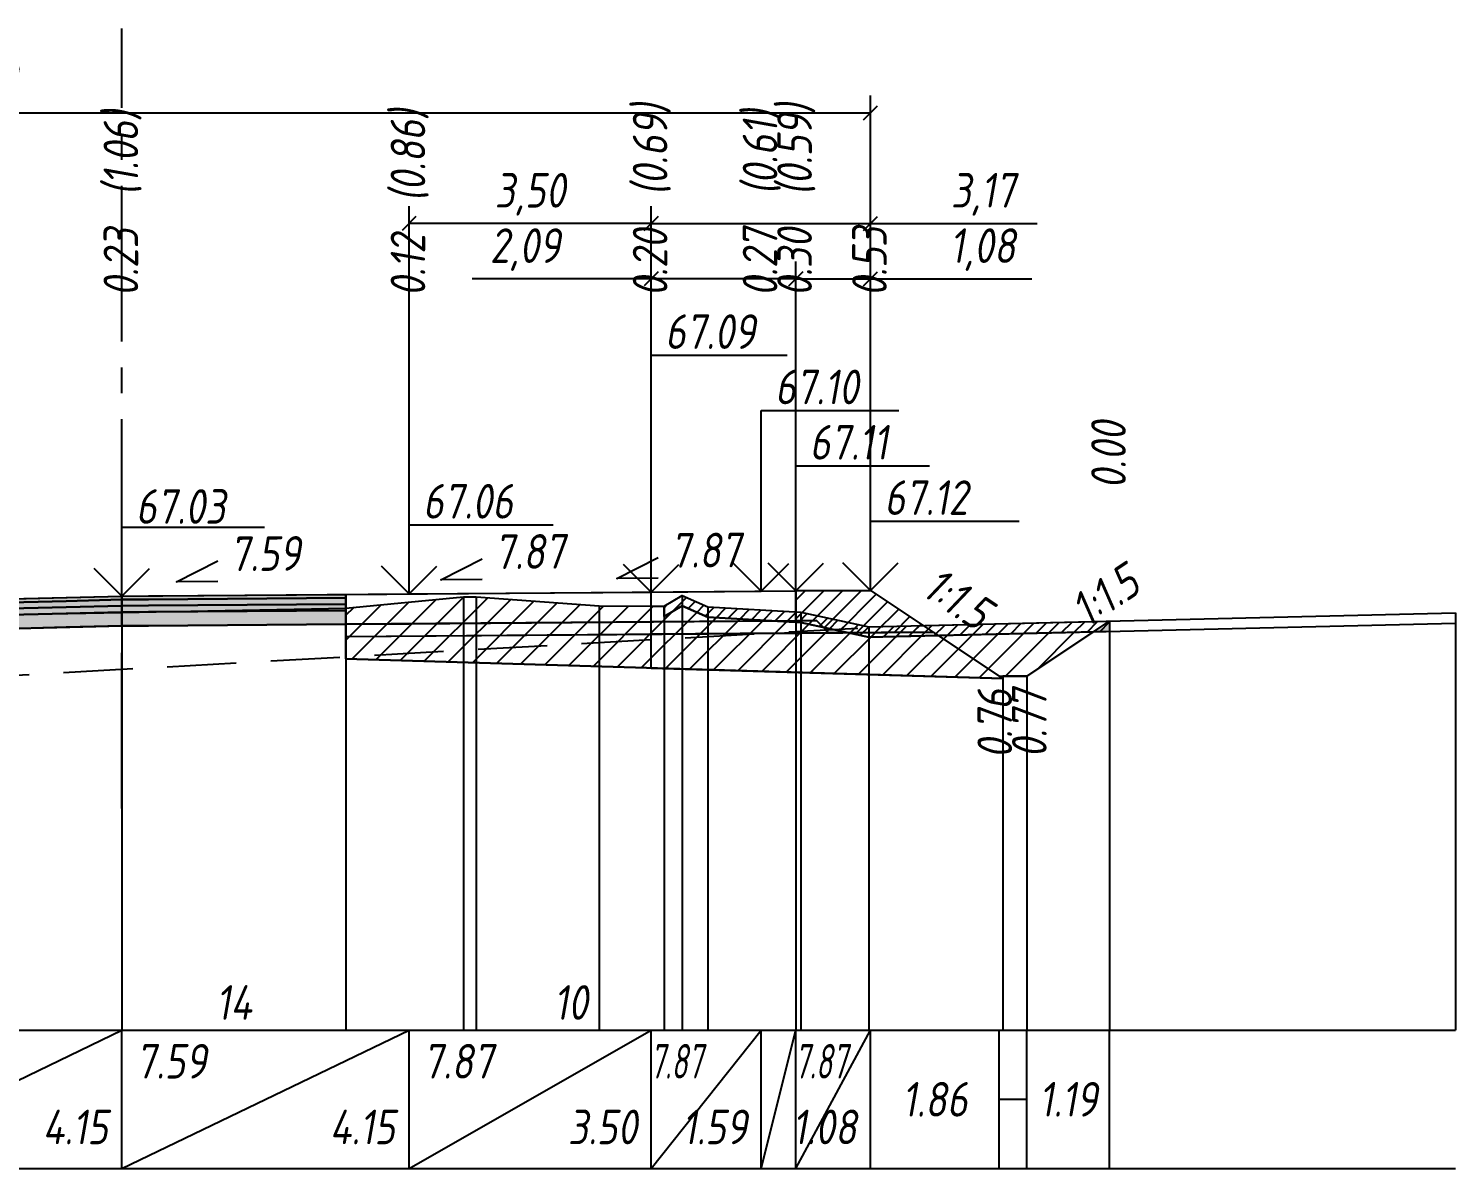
# Model space of a CAD drawing. Extents: x -717 to 1451, y -133302 to 233.
# Drawn here: x 187.4 to 290.5, y -124305 to -124222.6 of the extents above; entities that cross this region are included whole.
import ezdxf
from ezdxf.enums import TextEntityAlignment as Align

# ---------------------------------------------------------------- set-up
doc = ezdxf.new("R2010")
doc.units = 0
doc.linetypes.add('осевая2', pattern=[1.125, 0.75, -0.125, 0.125, -0.125])
doc.linetypes.add('штриховая', pattern=[0.75, 0.5, -0.25])
for name, color, linetype in [('Интерполированный поперечник', 2, 'Continuous'), ('Код_514', 1, 'Continuous'), ('Контур_0', 7, 'Continuous'), ('Контур_2564', 7, 'Continuous'), ('Контур_2660', 7, 'Continuous'), ('Контур_2665', 7, 'Continuous'), ('Контур_400', 7, 'Continuous'), ('Контур_508', 7, 'Continuous'), ('Контур_512', 7, 'Continuous'), ('Контур_513', 7, 'Continuous'), ('Красный поперечник', 1, 'Continuous'), ('Объём_2501', 7, 'Continuous'), ('Объём_2564', 7, 'Continuous'), ('Объём_2650', 7, 'Continuous'), ('Объём_2660', 7, 'Continuous'), ('Объём_2661', 7, 'Continuous'), ('Объём_2662', 7, 'Continuous'), ('Объём_2663', 7, 'Continuous'), ('Объём_2664', 7, 'Continuous'), ('Объём_2665', 7, 'Continuous'), ('Объём_2666', 7, 'Continuous'), ('Объём_2667', 7, 'Continuous'), ('Объём_2668', 7, 'Continuous'), ('Объём_2669', 7, 'Continuous'), ('Объём_2675', 7, 'Continuous'), ('Объём_2753', 7, 'Continuous'), ('Ось', 1, 'осевая2'), ('Откосы', 7, 'Continuous'), ('Отметки покрытия', 7, 'Continuous'), ('Рабочие отметки', 7, 'Continuous'), ('Рабочие отметки доп.', 7, 'Continuous'), ('Слои выравнивания', 7, 'Continuous'), ('Таблица', 7, 'Continuous'), ('Уклоны проезжей части', 7, 'Continuous'), ('Черный поперечник', 3, 'Continuous')]:
    doc.layers.add(name, color=color, linetype=linetype)
for name, color, linetype, true_color in [('Контур_2540', 2, 'Continuous', 0xffff00), ('Контур_2560', 2, 'Continuous', 0xffff00), ('Контур_2561', 7, 'Continuous', 0xff8040), ('Контур_2562', 3, 'Continuous', 0x00ff00), ('Контур_2563', 7, 'Continuous', 0xff8000), ('Контур_2570', 7, 'Continuous', 0x80ff00), ('Контур_2725', 7, 'Continuous', 0x323232), ('Контур_2736', 4, 'Continuous', 0x00ffff), ('Контур_2737', 4, 'Continuous', 0x00ffff), ('Контур_2738', 4, 'Continuous', 0x00ffff), ('Контур_2739', 4, 'Continuous', 0x00ffff), ('Контур_2741', 4, 'Continuous', 0x00ffff), ('Контур_2742', 4, 'Continuous', 0x00ffff), ('Контур_2743', 4, 'Continuous', 0x00ffff), ('Контур_2744', 7, 'Continuous', 0xa4ffff), ('Контур_2745', 7, 'Continuous', 0xa4ffff), ('Контур_2747', 4, 'Continuous', 0x00ffff), ('Контур_2748', 4, 'Continuous', 0x00ffff), ('Контур_2749', 4, 'Continuous', 0x00ffff), ('Контур_2750', 4, 'Continuous', 0x00ffff), ('Контур_2751', 4, 'Continuous', 0x00ffff), ('Контур_2752', 4, 'Continuous', 0x00ffff), ('Контур_2760', 7, 'Continuous', 0x323232), ('Контур_2761', 7, 'Continuous', 0x323232), ('Контур_2762', 7, 'Continuous', 0x323232), ('Контур_2763', 7, 'Continuous', 0x323232), ('Контур_402', 7, 'Continuous', 0xff6464), ('Контур_703', 4, 'Continuous', 0x00ffff), ('Контур_705', 4, 'Continuous', 0x00ffff), ('Контур_707', 4, 'Continuous', 0x00ffff), ('Контур_720', 131, 'Continuous', 0xaaffff), ('Объём_2500', 7, 'Continuous', 0xc0c0c0), ('Объём_2520', 7, 'Continuous', 0x80ffff), ('Объём_2540', 2, 'Continuous', 0xffff00), ('Объём_2560', 2, 'Continuous', 0xffff00), ('Объём_2561', 7, 'Continuous', 0xff8040), ('Объём_2562', 3, 'Continuous', 0x00ff00), ('Объём_2563', 7, 'Continuous', 0xff8000), ('Объём_2570', 7, 'Continuous', 0x80ff00), ('Объём_2600', 7, 'Continuous', 0x808000), ('Объём_2746', 2, 'Continuous', 0xffff00)]:
    doc.layers.add(name, color=color, linetype=linetype, true_color=true_color)
doc.styles.get("Standard").update_dxf_attribs({"font": 'txt', "height": 2.5})
doc.styles.add('М', font='romand.shx', dxfattribs={"width": 0.8, "oblique": 10, "height": 2.5})
doc.dimstyles.new('ISO-25', dxfattribs={"dimtxt": 2.5, "dimasz": 2.5, "dimexe": 1.25, "dimexo": 0.625, "dimtad": 1, "dimtxsty": 'Standard', "dimcen": 2.5, "dimadec": 0, "dimazin": 0, "dimtfac": 1, "dimtmove": 0, "dimatfit": 3, "dimfxl": 1, "dimarcsym": 0})

# ---------------------------------------------------------------- blocks, each defined once
blk = doc.blocks.new('_Oblique')
at = {"color": 0, "linetype": 'ByBlock', "lineweight": -2}
blk.add_line((-0.5, -0.5), (0.5, 0.5), dxfattribs=at)
blk = doc.blocks.new('*D3932')
at = {"color": 0, "lineweight": -2, "transparency": 16777216}
for p, q in [((242.83, -124262.7), (242.83, -124239.45)), ((248.23, -124262.65), (248.23, -124239.45)), ((242.83, -124240.7), (248.23, -124240.7)), ((248.23, -124240.7), (259.89, -124240.7))]:
    blk.add_line(p, q, dxfattribs=at)
at = {"layer": 'Defpoints', "color": 0, "transparency": 16777216}
for p in [(248.23, -124240.7), (242.83, -124263.32), (248.23, -124263.28)]:
    blk.add_point(p, dxfattribs=at)
at = {"color": 0, "lineweight": -2, "transparency": 16777216, "rotation": 180}
blk.add_blockref('_Oblique', (242.83, -124240.7), dxfattribs=at)
at = {"color": 0, "lineweight": -2, "transparency": 16777216}
blk.add_blockref('_Oblique', (248.23, -124240.7), dxfattribs=at)
at = {"color": 0, "transparency": 16777216, "insert": (256.34, -124238.59), "char_height": 2.5, "width": 8.75, "attachment_point": 5, "style": 'М'}
blk.add_mtext('1,08', dxfattribs=at)
blk = doc.blocks.new('*D3934')
at = {"color": 0, "lineweight": -2, "transparency": 16777216}
for p, q in [((232.38, -124262.78), (232.38, -124239.45)), ((242.83, -124262.7), (242.83, -124239.45)), ((232.38, -124240.7), (219.45, -124240.7)), ((242.83, -124240.7), (232.38, -124240.7))]:
    blk.add_line(p, q, dxfattribs=at)
at = {"layer": 'Defpoints', "color": 0, "transparency": 16777216}
for p in [(242.83, -124240.7), (232.38, -124263.4), (242.83, -124263.32)]:
    blk.add_point(p, dxfattribs=at)
at = {"color": 0, "lineweight": -2, "transparency": 16777216, "rotation": 180}
blk.add_blockref('_Oblique', (232.38, -124240.7), dxfattribs=at)
at = {"color": 0, "lineweight": -2, "transparency": 16777216}
blk.add_blockref('_Oblique', (242.83, -124240.7), dxfattribs=at)
at = {"color": 0, "transparency": 16777216, "insert": (223.27, -124238.59), "char_height": 2.5, "width": 9.5833, "attachment_point": 5, "style": 'М'}
blk.add_mtext('2,09', dxfattribs=at)
blk = doc.blocks.new('*D3936')
at = {"color": 0, "lineweight": -2, "transparency": 16777216}
for p, q in [((214.88, -124262.92), (214.88, -124235.45)), ((232.38, -124262.78), (232.38, -124235.45)), ((232.38, -124236.7), (214.88, -124236.7))]:
    blk.add_line(p, q, dxfattribs=at)
at = {"layer": 'Defpoints', "color": 0, "transparency": 16777216}
for p in [(214.88, -124236.7), (214.88, -124263.54), (232.38, -124263.4)]:
    blk.add_point(p, dxfattribs=at)
at = {"color": 0, "lineweight": -2, "transparency": 16777216, "rotation": 180}
blk.add_blockref('_Oblique', (214.88, -124236.7), dxfattribs=at)
at = {"color": 0, "lineweight": -2, "transparency": 16777216}
blk.add_blockref('_Oblique', (232.38, -124236.7), dxfattribs=at)
at = {"color": 0, "transparency": 16777216, "insert": (223.63, -124234.59), "char_height": 2.5, "width": 9.5833, "attachment_point": 5, "style": 'М'}
blk.add_mtext('3,50', dxfattribs=at)
blk = doc.blocks.new('*D3937')
at = {"color": 0, "lineweight": -2, "transparency": 16777216}
for p, q in [((232.38, -124262.78), (232.38, -124235.45)), ((248.23, -124262.65), (248.23, -124235.45)), ((232.38, -124236.7), (248.23, -124236.7)), ((248.23, -124236.7), (260.28, -124236.7))]:
    blk.add_line(p, q, dxfattribs=at)
at = {"layer": 'Defpoints', "color": 0, "transparency": 16777216}
for p in [(232.38, -124236.7), (232.38, -124263.4), (248.23, -124263.28)]:
    blk.add_point(p, dxfattribs=at)
at = {"color": 0, "lineweight": -2, "transparency": 16777216, "rotation": 180}
blk.add_blockref('_Oblique', (232.38, -124236.7), dxfattribs=at)
at = {"color": 0, "lineweight": -2, "transparency": 16777216}
blk.add_blockref('_Oblique', (248.23, -124236.7), dxfattribs=at)
at = {"color": 0, "transparency": 16777216, "insert": (256.38, -124234.59), "char_height": 2.5, "width": 9.1667, "attachment_point": 5, "style": 'М'}
blk.add_mtext('3,17', dxfattribs=at)
blk = doc.blocks.new('*D3939')
at = {"color": 0, "lineweight": -2, "transparency": 16777216}
for p, q in [((118.26, -124265.25), (118.26, -124227.45)), ((248.23, -124262.65), (248.23, -124227.45)), ((118.26, -124228.7), (248.23, -124228.7))]:
    blk.add_line(p, q, dxfattribs=at)
at = {"layer": 'Defpoints', "color": 0, "transparency": 16777216}
for p in [(248.23, -124228.7), (248.23, -124263.28), (118.26, -124265.87)]:
    blk.add_point(p, dxfattribs=at)
at = {"color": 0, "lineweight": -2, "transparency": 16777216, "rotation": 180}
blk.add_blockref('_Oblique', (118.26, -124228.7), dxfattribs=at)
at = {"color": 0, "lineweight": -2, "transparency": 16777216}
blk.add_blockref('_Oblique', (248.23, -124228.7), dxfattribs=at)
at = {"color": 0, "transparency": 16777216, "insert": (183.25, -124226.59), "char_height": 2.5, "width": 12.5, "attachment_point": 5, "style": 'М'}
blk.add_mtext('25,99', dxfattribs=at)

msp = doc.modelspace()

# ---------------------------------------------------------------- hatches: boundary and pattern name
at = {"layer": 'Объём_2563'}
h = msp.add_hatch(dxfattribs=at)
h.set_pattern_fill('ANSI31', color=256, scale=0.3)
h.paths.add_polyline_path([(134.379, -124267.295), (133.455, -124268.218), (112.733, -124268.748), (118.264, -124265.061), (120.862, -124264.747), (120.862, -124265.247), (120.362, -124265.247), (120.362, -124266.247), (121.762, -124266.247), (121.762, -124265.68), (130.758, -124265.502), (130.758, -124266.041), (132.158, -124266.041), (132.158, -124265.42), (134.979, -124265.293), (134.98, -124266.107), (134.48, -124266.108), (134.481, -124267.108), (135.879, -124267.106), (135.879, -124267.256)])
h.paths.add_polyline_path([(244.326, -124265.397), (242.826, -124265.408), (242.826, -124263.258), (248.234, -124263.216), (252.756, -124266.23), (245.219, -124266.289)])
at = {"layer": 'Объём_2570'}
h = msp.add_hatch(dxfattribs=at)
h.set_pattern_fill('ANSI31', color=256, scale=0.2)
h.paths.add_polyline_path([(114.716, -124266.766), (114.716, -124267.516), (114.605, -124267.388), (113.926, -124267.616), (105, -124270.848), (105, -124270.098), (113.926, -124266.866), (114.605, -124266.638)])
h.paths.add_polyline_path([(265.512, -124266.188), (248.123, -124266.6), (243.205, -124265.546), (236.467, -124265.158), (234.611, -124264.338), (233.314, -124265.106), (233.314, -124264.356), (234.611, -124263.588), (236.467, -124264.408), (243.205, -124264.796), (248.123, -124265.85), (265.512, -124265.438)])
at = {"layer": 'Объём_2600'}
h = msp.add_hatch(dxfattribs=at)
h.set_pattern_fill('ANSI31', color=6, scale=0.4)
h.paths.add_polyline_path([(135.879, -124269.433), (110.567, -124270.193), (105, -124273.904), (95.019, -124274.463), (113.926, -124267.616), (114.605, -124267.388), (114.716, -124267.516), (114.716, -124266.766), (122.586, -124265.976), (131.282, -124265.363), (131.782, -124266.113), (135.879, -124266.015)])
h.paths.add_polyline_path([(259.54, -124269.419), (257.805, -124269.419), (257.805, -124269.596), (210.315, -124268.171), (210.315, -124264.498), (218.807, -124263.679), (219.72, -124263.683), (228.62, -124264.34), (233.314, -124264.356), (233.314, -124265.106), (234.611, -124264.338), (236.467, -124265.158), (243.205, -124265.546), (248.123, -124266.6), (264.345, -124266.216)])
h = msp.add_hatch(dxfattribs=at)
h.set_pattern_fill('HONEY', color=5, scale=0.3)
h.paths.add_polyline_path([(92.667, -124275.314), (92.566, -124275.318), (92.566, -124274.6), (95.019, -124274.463)])
h.paths.add_polyline_path([(264.345, -124266.216), (265.512, -124265.438), (265.512, -124266.188)])
at = {"layer": 'Слои выравнивания'}
for color, points in [(2, [(135.879, -124265.106), (138.379, -124265.042), (152.051, -124264.693), (155.879, -124264.595), (166.736, -124264.317), (173.379, -124264.147), (184.993, -124263.861), (190.104, -124263.735), (194.129, -124263.636), (194.129, -124263.886), (190.104, -124263.985), (184.993, -124264.111), (173.379, -124264.397), (166.736, -124264.567), (155.879, -124264.845), (152.051, -124264.943), (138.379, -124265.292), (135.879, -124265.356)]), (3, [(135.879, -124265.356), (138.379, -124265.292), (152.051, -124264.943), (155.879, -124264.845), (166.736, -124264.567), (173.379, -124264.397), (184.993, -124264.111), (190.104, -124263.985), (194.129, -124263.886), (194.129, -124264.336), (190.104, -124264.435), (184.993, -124264.561), (173.379, -124264.847), (166.736, -124265.017), (155.879, -124265.295), (152.051, -124265.393), (138.379, -124265.742), (135.879, -124265.806)]), (2, [(194.129, -124263.636), (196.039, -124263.621), (210.315, -124263.513), (210.315, -124263.763), (196.039, -124263.871), (194.129, -124263.886)]), (3, [(194.129, -124263.886), (196.039, -124263.871), (210.315, -124263.763), (210.315, -124264.213), (196.039, -124264.321), (194.129, -124264.336)]), (4, [(135.879, -124265.806), (138.379, -124265.742), (152.051, -124265.393), (155.879, -124265.295), (166.736, -124265.017), (173.379, -124264.847), (184.993, -124264.561), (190.104, -124264.435), (194.129, -124264.336), (194.129, -124264.786), (190.104, -124264.885), (184.993, -124265.011), (173.379, -124265.297), (166.736, -124265.467), (155.879, -124265.745), (152.051, -124265.843), (138.379, -124266.192), (135.879, -124266.256)]), (5, [(135.879, -124266.256), (138.379, -124266.192), (152.051, -124265.843), (155.879, -124265.745), (166.736, -124265.467), (173.379, -124265.297), (184.993, -124265.011), (190.104, -124264.885), (194.129, -124264.786), (194.129, -124265.786), (190.104, -124265.885), (184.993, -124266.011), (173.379, -124266.297), (166.736, -124266.467), (155.879, -124266.745), (152.051, -124266.843), (138.379, -124267.192), (135.879, -124267.256)]), (4, [(194.129, -124264.336), (196.039, -124264.321), (210.315, -124264.213), (210.315, -124264.663), (196.039, -124264.771), (194.129, -124264.786)]), (5, [(194.129, -124264.786), (196.039, -124264.771), (210.315, -124264.663), (210.315, -124265.663), (196.039, -124265.771), (194.129, -124265.786)])]:
    msp.add_hatch(color=color, dxfattribs=at).paths.add_polyline_path(points)

# ---------------------------------------------------------------- linework, layer by layer
at = {"layer": 'Интерполированный поперечник', "linetype": 'штриховая', "ltscale": 10, "flags": 128}
msp.add_lwpolyline([(92.566, -124274.6), (248.073, -124265.896)], dxfattribs=at)
at = {"layer": 'Код_514'}
for p, q in [((173.379, -124305), (194.129, -124295)), ((194.129, -124305), (194.129, -124295)), ((194.129, -124305), (214.879, -124295)), ((214.879, -124305), (214.879, -124295)), ((214.879, -124305), (232.379, -124295)), ((232.379, -124305), (232.379, -124295)), ((232.379, -124305), (240.326, -124295)), ((240.326, -124305), (240.326, -124295)), ((240.326, -124305), (242.826, -124295)), ((242.826, -124305), (242.826, -124295)), ((242.826, -124305), (248.234, -124295)), ((248.234, -124305), (248.234, -124295)), ((257.54, -124305), (257.54, -124295)), ((259.54, -124305), (259.54, -124295)), ((265.512, -124305), (265.512, -124295)), ((257.54, -124300), (259.54, -124300))]:
    msp.add_line(p, q, dxfattribs=at)
at = {"layer": 'Контур_0', "color": 250, "flags": 128}
for points in [[(210.315, -124263.513), (242.826, -124263.258), (242.826, -124265.408), (210.315, -124265.663), (210.315, -124263.513), (210.315, -124263.513)], [(214.879, -124265.628), (244.326, -124265.397), (245.219, -124266.289), (210.315, -124266.563), (210.315, -124265.663), (214.879, -124265.628), (214.879, -124265.628)], [(242.826, -124265.408), (244.326, -124265.397), (245.219, -124266.289), (252.756, -124266.23)]]:
    msp.add_lwpolyline(points, dxfattribs=at)
at = {"layer": 'Контур_0', "flags": 128}
for points in [[(248.234, -124263.216), (252.047, -124265.757), (252.047, -124265.757), (252.047, -124265.757), (252.047, -124265.757), (252.047, -124265.757), (252.047, -124265.757), (252.047, -124265.757), (252.047, -124265.757), (252.047, -124265.757), (252.047, -124265.757), (252.047, -124265.757), (252.047, -124265.757), (252.047, -124265.757), (252.047, -124265.757), (257.54, -124269.419)], [(248.234, -124263.216), (252.047, -124265.757), (252.047, -124265.757), (252.047, -124265.757), (252.047, -124265.757), (252.047, -124265.757), (252.047, -124265.757), (252.047, -124265.757), (252.047, -124265.757), (252.047, -124265.757), (252.047, -124265.757), (252.047, -124265.757), (252.047, -124265.757), (252.047, -124265.757), (252.047, -124265.757), (257.54, -124269.419), (259.54, -124269.419), (265.512, -124265.438), (265.512, -124265.438), (265.512, -124265.438), (265.512, -124265.438), (265.512, -124265.438), (265.512, -124265.438), (265.512, -124265.438), (265.512, -124265.438), (265.512, -124265.438), (265.512, -124265.438), (265.512, -124265.438), (265.512, -124265.438), (265.512, -124265.438)]]:
    msp.add_lwpolyline(points, dxfattribs=at)
at = {"layer": 'Контур_2540', "color": 250, "flags": 128}
msp.add_lwpolyline([(252.756, -124266.23), (257.805, -124269.596), (210.315, -124268.171), (210.315, -124266.56), (252.756, -124266.23), (252.756, -124266.23)], dxfattribs=at)
at = {"layer": 'Контур_2560', "flags": 128}
msp.add_lwpolyline([(242.826, -124263.258), (248.234, -124263.216), (248.234, -124263.216), (248.234, -124263.216)], dxfattribs=at)
at = {"layer": 'Контур_2561', "flags": 128}
msp.add_lwpolyline([(242.826, -124263.258), (242.826, -124263.258), (248.234, -124263.216), (248.234, -124263.216), (242.826, -124263.258)], dxfattribs=at)
at = {"layer": 'Контур_2562', "flags": 128}
msp.add_lwpolyline([(248.234, -124263.216), (248.234, -124263.216), (248.234, -124263.216), (248.234, -124263.216), (248.234, -124263.216)], dxfattribs=at)
at = {"layer": 'Контур_2563', "color": 250, "flags": 128}
msp.add_lwpolyline([(244.326, -124265.397), (242.826, -124265.408), (242.826, -124263.258), (248.234, -124263.216), (252.756, -124266.23), (245.219, -124266.289), (244.326, -124265.397), (244.326, -124265.397)], dxfattribs=at)
at = {"layer": 'Контур_2564', "flags": 128}
msp.add_lwpolyline([(242.826, -124263.258), (248.234, -124263.216)], dxfattribs=at)
at = {"layer": 'Контур_2570', "flags": 128}
msp.add_lwpolyline([(92.667, -124275.314), (113.926, -124267.616), (114.605, -124267.388), (114.716, -124267.516), (114.716, -124266.766), (122.586, -124265.976), (131.282, -124265.363), (131.782, -124266.113), (152.051, -124265.628), (166.736, -124265.278), (184.993, -124264.983), (194.129, -124264.808), (210.315, -124264.498), (218.807, -124263.679), (219.72, -124263.683), (228.62, -124264.34), (233.314, -124264.356), (233.314, -124265.106), (234.611, -124264.338), (236.467, -124265.158), (243.205, -124265.546), (248.123, -124266.6), (248.123, -124266.6), (290.512, -124265.595)], dxfattribs=at)
at = {"layer": 'Контур_2660', "flags": 128}
msp.add_lwpolyline([(210.315, -124268.171), (257.805, -124269.596)], dxfattribs=at)
at = {"layer": 'Контур_2665', "flags": 128}
msp.add_lwpolyline([(248.234, -124263.216), (248.234, -124263.216)], dxfattribs=at)
at = {"layer": 'Контур_2725', "flags": 128}
msp.add_lwpolyline([(135.879, -124267.256), (138.379, -124267.192), (152.051, -124266.843), (155.879, -124266.745), (166.736, -124266.467), (173.379, -124266.297), (184.993, -124266.011), (190.104, -124265.885), (194.129, -124265.786), (196.039, -124265.771), (210.315, -124265.663)], dxfattribs=at)
at = {"layer": 'Контур_2736', "flags": 128}
for points in [[(248.234, -124263.216), (252.047, -124265.757)], [(252.047, -124265.757), (257.54, -124269.419)]]:
    msp.add_lwpolyline(points, dxfattribs=at)
at = {"layer": 'Контур_2737', "flags": 128}
msp.add_lwpolyline([(252.047, -124265.757), (252.047, -124265.757)], dxfattribs=at)
at = {"layer": 'Контур_2738', "flags": 128}
msp.add_lwpolyline([(252.047, -124265.757), (252.047, -124265.757)], dxfattribs=at)
at = {"layer": 'Контур_2739', "flags": 128}
msp.add_lwpolyline([(252.047, -124265.757), (252.047, -124265.757)], dxfattribs=at)
at = {"layer": 'Контур_2741', "flags": 128}
msp.add_lwpolyline([(265.512, -124265.438), (265.512, -124265.438)], dxfattribs=at)
at = {"layer": 'Контур_2742', "flags": 128}
msp.add_lwpolyline([(265.512, -124265.438), (265.512, -124265.438)], dxfattribs=at)
at = {"layer": 'Контур_2743', "flags": 128}
msp.add_lwpolyline([(265.512, -124265.438), (265.512, -124265.438)], dxfattribs=at)
at = {"layer": 'Контур_2744', "flags": 128}
msp.add_lwpolyline([(265.512, -124265.438), (265.512, -124265.438)], dxfattribs=at)
msp.add_lwpolyline([(265.512, -124265.438), (265.512, -124265.438)], dxfattribs=at)
msp.add_lwpolyline([(265.512, -124265.438), (265.512, -124265.438)], dxfattribs=at)
msp.add_lwpolyline([(265.512, -124265.438), (265.512, -124265.438)], dxfattribs=at)
msp.add_lwpolyline([(265.512, -124265.438), (265.512, -124265.438)], dxfattribs=at)
msp.add_lwpolyline([(265.512, -124265.438), (265.512, -124265.438)], dxfattribs=at)
at = {"layer": 'Контур_2745', "flags": 128}
msp.add_lwpolyline([(252.047, -124265.757), (252.047, -124265.757)], dxfattribs=at)
msp.add_lwpolyline([(252.047, -124265.757), (252.047, -124265.757)], dxfattribs=at)
msp.add_lwpolyline([(252.047, -124265.757), (252.047, -124265.757)], dxfattribs=at)
msp.add_lwpolyline([(252.047, -124265.757), (252.047, -124265.757)], dxfattribs=at)
msp.add_lwpolyline([(252.047, -124265.757), (252.047, -124265.757)], dxfattribs=at)
msp.add_lwpolyline([(252.047, -124265.757), (252.047, -124265.757)], dxfattribs=at)
at = {"layer": 'Контур_2747', "flags": 128}
msp.add_lwpolyline([(252.047, -124265.757), (252.047, -124265.757)], dxfattribs=at)
at = {"layer": 'Контур_2748', "flags": 128}
msp.add_lwpolyline([(252.047, -124265.757), (252.047, -124265.757)], dxfattribs=at)
at = {"layer": 'Контур_2749', "flags": 128}
msp.add_lwpolyline([(252.047, -124265.757), (252.047, -124265.757)], dxfattribs=at)
at = {"layer": 'Контур_2750', "flags": 128}
msp.add_lwpolyline([(265.512, -124265.438), (265.512, -124265.438)], dxfattribs=at)
at = {"layer": 'Контур_2751', "flags": 128}
msp.add_lwpolyline([(265.512, -124265.438), (265.512, -124265.438)], dxfattribs=at)
at = {"layer": 'Контур_2752', "flags": 128}
msp.add_lwpolyline([(265.512, -124265.438), (265.512, -124265.438)], dxfattribs=at)
at = {"layer": 'Контур_2760', "flags": 128}
msp.add_lwpolyline([(135.879, -124265.106), (138.379, -124265.042), (152.051, -124264.693), (155.879, -124264.595), (166.736, -124264.317), (173.379, -124264.147), (184.993, -124263.861), (190.104, -124263.735), (194.129, -124263.636), (196.039, -124263.621), (210.315, -124263.513)], dxfattribs=at)
at = {"layer": 'Контур_2761', "flags": 128}
msp.add_lwpolyline([(135.879, -124265.356), (138.379, -124265.292), (152.051, -124264.943), (155.879, -124264.845), (166.736, -124264.567), (173.379, -124264.397), (184.993, -124264.111), (190.104, -124263.985), (194.129, -124263.886), (196.039, -124263.871), (210.315, -124263.763)], dxfattribs=at)
at = {"layer": 'Контур_2762', "flags": 128}
msp.add_lwpolyline([(135.879, -124265.806), (138.379, -124265.742), (152.051, -124265.393), (155.879, -124265.295), (166.736, -124265.017), (173.379, -124264.847), (184.993, -124264.561), (190.104, -124264.435), (194.129, -124264.336), (196.039, -124264.321), (210.315, -124264.213)], dxfattribs=at)
at = {"layer": 'Контур_2763', "flags": 128}
msp.add_lwpolyline([(135.879, -124266.256), (138.379, -124266.192), (152.051, -124265.843), (155.879, -124265.745), (166.736, -124265.467), (173.379, -124265.297), (184.993, -124265.011), (190.104, -124264.885), (194.129, -124264.786), (196.039, -124264.771), (210.315, -124264.663)], dxfattribs=at)
at = {"layer": 'Контур_400', "flags": 128}
for points in [[(135.879, -124265.106), (138.379, -124265.042), (138.379, -124265.042), (155.879, -124264.595), (155.879, -124264.595), (155.879, -124264.595), (155.879, -124264.595), (173.379, -124264.147), (194.129, -124263.636)], [(194.129, -124263.636), (214.879, -124263.478), (232.379, -124263.341), (232.379, -124263.341), (232.379, -124263.341), (232.379, -124263.341), (240.326, -124263.278), (240.326, -124263.278), (242.826, -124263.258)]]:
    msp.add_lwpolyline(points, dxfattribs=at)
at = {"layer": 'Контур_402', "flags": 128}
msp.add_lwpolyline([(110.567, -124270.193), (135.879, -124269.433), (135.879, -124267.256), (173.379, -124266.297), (194.129, -124265.786), (210.315, -124265.663), (210.315, -124268.171), (257.805, -124269.596)], dxfattribs=at)
at = {"layer": 'Контур_508', "flags": 128}
msp.add_lwpolyline([(105, -124273.904), (110.567, -124270.193), (135.879, -124269.433), (135.879, -124267.256), (173.379, -124266.297), (194.129, -124265.786), (210.315, -124265.663), (210.315, -124268.171), (257.805, -124269.596), (257.805, -124269.419), (259.54, -124269.419), (265.512, -124265.438)], dxfattribs=at)
at = {"layer": 'Контур_512', "flags": 128}
msp.add_lwpolyline([(210.315, -124268.171), (257.805, -124269.596), (257.805, -124269.419), (259.54, -124269.419), (265.512, -124265.438)], dxfattribs=at)
at = {"layer": 'Контур_513', "flags": 128}
msp.add_lwpolyline([(105, -124273.904), (110.567, -124270.193), (135.879, -124269.433), (135.879, -124267.256), (173.379, -124266.297), (194.129, -124265.786), (210.315, -124265.663), (210.315, -124268.171), (257.805, -124269.596), (257.805, -124269.419), (259.54, -124269.419), (265.512, -124265.438)], dxfattribs=at)
at = {"layer": 'Контур_703', "flags": 128}
msp.add_lwpolyline([(248.234, -124263.216), (252.047, -124265.757)], dxfattribs=at)
at = {"layer": 'Контур_705', "flags": 128}
msp.add_lwpolyline([(252.047, -124265.757), (252.047, -124265.757)], dxfattribs=at)
at = {"layer": 'Контур_707', "flags": 128}
msp.add_lwpolyline([(259.54, -124269.419), (265.512, -124265.438)], dxfattribs=at)
at = {"layer": 'Контур_720', "flags": 128}
msp.add_lwpolyline([(257.54, -124269.419), (259.54, -124269.419)], dxfattribs=at)
at = {"layer": 'Красный поперечник'}
for p, q in [((173.379, -124264.147), (194.129, -124263.636)), ((194.129, -124263.636), (214.879, -124263.478)), ((214.879, -124263.478), (232.379, -124263.341)), ((232.379, -124263.341), (240.326, -124263.278)), ((240.326, -124263.278), (242.826, -124263.258)), ((242.826, -124263.258), (248.234, -124263.216)), ((248.234, -124263.216), (257.54, -124269.419)), ((259.54, -124269.419), (265.512, -124265.438)), ((265.512, -124265.438), (265.512, -124295)), ((210.315, -124268.171), (210.315, -124295)), ((257.54, -124269.419), (259.54, -124269.419)), ((257.805, -124269.419), (257.805, -124295)), ((257.805, -124269.596), (257.805, -124295)), ((259.54, -124269.419), (259.54, -124295))]:
    msp.add_line(p, q, dxfattribs=at)
at = {"layer": 'Объём_2500', "color": 250, "flags": 128}
msp.add_lwpolyline([(210.315, -124263.513), (242.826, -124263.258), (242.826, -124265.408), (210.315, -124265.663), (210.315, -124263.513), (210.315, -124263.513)], dxfattribs=at)
at = {"layer": 'Объём_2500', "flags": 128}
msp.add_lwpolyline([(232.379, -124263.34), (242.826, -124263.258), (242.826, -124265.408), (232.379, -124265.49), (232.379, -124263.34)], dxfattribs=at)
at = {"layer": 'Объём_2501', "flags": 128}
for points in [[(135.879, -124265.106), (138.379, -124265.042), (138.379, -124265.042), (155.879, -124264.595), (155.879, -124264.595), (155.879, -124264.595), (155.879, -124264.595), (173.379, -124264.147), (194.129, -124263.636)], [(194.129, -124263.636), (214.879, -124263.478), (232.379, -124263.341), (232.379, -124263.341), (232.379, -124263.341), (232.379, -124263.341), (240.326, -124263.278), (240.326, -124263.278), (242.826, -124263.258)], [(232.379, -124263.341), (240.326, -124263.278), (240.326, -124263.278), (242.826, -124263.258)]]:
    msp.add_lwpolyline(points, dxfattribs=at)
at = {"layer": 'Объём_2520', "color": 250, "flags": 128}
for points in [[(214.879, -124265.628), (244.326, -124265.397), (245.219, -124266.289), (210.315, -124266.563), (210.315, -124265.663), (214.879, -124265.628), (214.879, -124265.628)], [(232.379, -124265.491), (244.326, -124265.397), (245.219, -124266.289), (232.379, -124266.39), (232.379, -124265.491)]]:
    msp.add_lwpolyline(points, dxfattribs=at)
at = {"layer": 'Объём_2540', "color": 250, "flags": 128}
msp.add_lwpolyline([(252.756, -124266.23), (257.805, -124269.596), (210.315, -124268.171), (210.315, -124266.56), (252.756, -124266.23), (252.756, -124266.23)], dxfattribs=at)
at = {"layer": 'Объём_2540', "flags": 128}
msp.add_lwpolyline([(232.379, -124266.389), (252.756, -124266.23), (252.756, -124266.23), (252.756, -124266.23), (257.805, -124269.596), (232.379, -124268.833), (232.379, -124266.389)], dxfattribs=at)
at = {"layer": 'Объём_2560', "flags": 128}
msp.add_lwpolyline([(242.826, -124263.258), (248.234, -124263.216), (248.234, -124263.216), (248.234, -124263.216)], dxfattribs=at)
msp.add_lwpolyline([(242.826, -124263.258), (248.234, -124263.216), (248.234, -124263.216), (248.234, -124263.216)], dxfattribs=at)
at = {"layer": 'Объём_2561', "flags": 128}
msp.add_lwpolyline([(242.826, -124263.258), (242.826, -124263.258), (248.234, -124263.216), (248.234, -124263.216), (242.826, -124263.258)], dxfattribs=at)
msp.add_lwpolyline([(242.826, -124263.258), (242.826, -124263.258), (248.234, -124263.216), (248.234, -124263.216), (242.826, -124263.258)], dxfattribs=at)
at = {"layer": 'Объём_2562', "flags": 128}
msp.add_lwpolyline([(248.234, -124263.216), (248.234, -124263.216), (248.234, -124263.216), (248.234, -124263.216), (248.234, -124263.216)], dxfattribs=at)
msp.add_lwpolyline([(248.234, -124263.216), (248.234, -124263.216), (248.234, -124263.216), (248.234, -124263.216), (248.234, -124263.216)], dxfattribs=at)
at = {"layer": 'Объём_2563', "color": 250, "flags": 128}
msp.add_lwpolyline([(244.326, -124265.397), (242.826, -124265.408), (242.826, -124263.258), (248.234, -124263.216), (252.756, -124266.23), (245.219, -124266.289), (244.326, -124265.397), (244.326, -124265.397)], dxfattribs=at)
msp.add_lwpolyline([(244.326, -124265.397), (242.826, -124265.408), (242.826, -124263.258), (248.234, -124263.216), (252.756, -124266.23), (245.219, -124266.289), (244.326, -124265.397), (244.326, -124265.397)], dxfattribs=at)
at = {"layer": 'Объём_2564', "flags": 128}
msp.add_lwpolyline([(242.826, -124263.258), (248.234, -124263.216)], dxfattribs=at)
msp.add_lwpolyline([(242.826, -124263.258), (248.234, -124263.216)], dxfattribs=at)
at = {"layer": 'Объём_2570', "flags": 128}
msp.add_lwpolyline([(265.512, -124266.188), (248.123, -124266.6), (243.205, -124265.546), (236.467, -124265.158), (234.611, -124264.338), (233.314, -124265.106), (233.314, -124264.356), (234.611, -124263.588), (236.467, -124264.408), (243.205, -124264.796), (248.123, -124265.85), (265.512, -124265.438), (265.512, -124266.188), (265.512, -124266.188)], dxfattribs=at)
msp.add_lwpolyline([(265.512, -124266.188), (248.123, -124266.6), (243.205, -124265.546), (236.467, -124265.158), (234.611, -124264.338), (233.314, -124265.106), (233.314, -124264.356), (234.611, -124263.588), (236.467, -124264.408), (243.205, -124264.796), (248.123, -124265.85), (265.512, -124265.438), (265.512, -124266.188), (265.512, -124266.188)], dxfattribs=at)
at = {"layer": 'Объём_2600', "flags": 128}
msp.add_lwpolyline([(264.345, -124266.216), (265.512, -124265.438), (265.512, -124266.188), (264.345, -124266.216), (264.345, -124266.216)], dxfattribs=at)
at = {"layer": 'Объём_2600', "color": 5, "flags": 128}
msp.add_lwpolyline([(264.345, -124266.216), (265.512, -124265.438), (265.512, -124266.188), (264.345, -124266.216), (264.345, -124266.216)], dxfattribs=at)
at = {"layer": 'Объём_2650', "color": 6, "flags": 128}
msp.add_lwpolyline([(259.54, -124269.419), (257.805, -124269.419), (257.805, -124269.596), (210.315, -124268.171), (210.315, -124264.498), (218.807, -124263.679), (219.72, -124263.683), (228.62, -124264.34), (233.314, -124264.356), (233.314, -124265.106), (234.611, -124264.338), (236.467, -124265.158), (243.205, -124265.546), (248.123, -124266.6), (264.345, -124266.216), (259.54, -124269.419), (259.54, -124269.419)], dxfattribs=at)
at = {"layer": 'Объём_2650', "flags": 128}
msp.add_lwpolyline([(232.379, -124264.353), (233.314, -124264.356), (233.314, -124265.106), (234.611, -124264.338), (236.467, -124265.158), (243.205, -124265.546), (248.123, -124266.6), (264.345, -124266.216), (259.54, -124269.419), (259.54, -124269.419), (259.54, -124269.419), (257.805, -124269.419), (257.805, -124269.596), (232.379, -124268.833), (232.379, -124264.353)], dxfattribs=at)
at = {"layer": 'Объём_2660', "flags": 128}
for points in [[(210.315, -124268.171), (257.805, -124269.596)], [(232.379, -124268.833), (257.805, -124269.596)]]:
    msp.add_lwpolyline(points, dxfattribs=at)
at = {"layer": 'Объём_2661', "flags": 128}
msp.add_lwpolyline([(248.234, -124263.216), (252.047, -124265.757), (257.54, -124269.419)], dxfattribs=at)
msp.add_lwpolyline([(248.234, -124263.216), (252.047, -124265.757), (257.54, -124269.419)], dxfattribs=at)
at = {"layer": 'Объём_2662', "flags": 128}
msp.add_lwpolyline([(259.54, -124269.419), (265.512, -124265.438)], dxfattribs=at)
msp.add_lwpolyline([(259.54, -124269.419), (265.512, -124265.438)], dxfattribs=at)
at = {"layer": 'Объём_2663', "flags": 128}
msp.add_lwpolyline([(257.54, -124269.419), (259.54, -124269.419)], dxfattribs=at)
msp.add_lwpolyline([(257.54, -124269.419), (259.54, -124269.419)], dxfattribs=at)
at = {"layer": 'Объём_2664', "flags": 128}
msp.add_lwpolyline([(257.54, -124269.419), (259.54, -124269.419)], dxfattribs=at)
msp.add_lwpolyline([(257.54, -124269.419), (259.54, -124269.419)], dxfattribs=at)
at = {"layer": 'Объём_2665', "flags": 128}
msp.add_lwpolyline([(248.234, -124263.216), (248.234, -124263.216)], dxfattribs=at)
msp.add_lwpolyline([(248.234, -124263.216), (248.234, -124263.216)], dxfattribs=at)
at = {"layer": 'Объём_2666', "flags": 128}
for points in [[(248.234, -124263.216), (252.047, -124265.757)], [(248.234, -124263.216), (252.047, -124265.757)], [(252.047, -124265.757), (257.54, -124269.419)], [(252.047, -124265.757), (257.54, -124269.419)]]:
    msp.add_lwpolyline(points, dxfattribs=at)
at = {"layer": 'Объём_2667', "flags": 128}
for points in [[(252.047, -124265.757), (252.047, -124265.757)], [(252.047, -124265.757), (252.047, -124265.757)], [(265.512, -124265.438), (265.512, -124265.438)], [(265.512, -124265.438), (265.512, -124265.438)]]:
    msp.add_lwpolyline(points, dxfattribs=at)
at = {"layer": 'Объём_2668', "flags": 128}
for points in [[(252.047, -124265.757), (252.047, -124265.757)], [(252.047, -124265.757), (252.047, -124265.757)], [(265.512, -124265.438), (265.512, -124265.438)], [(265.512, -124265.438), (265.512, -124265.438)]]:
    msp.add_lwpolyline(points, dxfattribs=at)
at = {"layer": 'Объём_2669', "flags": 128}
for points in [[(252.047, -124265.757), (252.047, -124265.757)], [(252.047, -124265.757), (252.047, -124265.757)], [(265.512, -124265.438), (265.512, -124265.438)], [(265.512, -124265.438), (265.512, -124265.438)]]:
    msp.add_lwpolyline(points, dxfattribs=at)
at = {"layer": 'Объём_2675', "flags": 128}
for points in [[(252.047, -124265.757), (252.047, -124265.757)], [(252.047, -124265.757), (252.047, -124265.757)], [(252.047, -124265.757), (252.047, -124265.757)], [(252.047, -124265.757), (252.047, -124265.757)], [(252.047, -124265.757), (252.047, -124265.757)], [(252.047, -124265.757), (252.047, -124265.757)], [(252.047, -124265.757), (252.047, -124265.757)], [(252.047, -124265.757), (252.047, -124265.757)], [(252.047, -124265.757), (252.047, -124265.757)], [(252.047, -124265.757), (252.047, -124265.757)], [(252.047, -124265.757), (252.047, -124265.757)], [(252.047, -124265.757), (252.047, -124265.757)], [(265.512, -124265.438), (265.512, -124265.438)], [(265.512, -124265.438), (265.512, -124265.438)], [(265.512, -124265.438), (265.512, -124265.438)], [(265.512, -124265.438), (265.512, -124265.438)], [(265.512, -124265.438), (265.512, -124265.438)], [(265.512, -124265.438), (265.512, -124265.438)], [(265.512, -124265.438), (265.512, -124265.438)], [(265.512, -124265.438), (265.512, -124265.438)], [(265.512, -124265.438), (265.512, -124265.438)], [(265.512, -124265.438), (265.512, -124265.438)], [(265.512, -124265.438), (265.512, -124265.438)], [(265.512, -124265.438), (265.512, -124265.438)]]:
    msp.add_lwpolyline(points, dxfattribs=at)
at = {"layer": 'Объём_2746', "flags": 128}
for points in [[(218.807, -124263.679), (219.72, -124263.683), (228.62, -124264.34), (233.314, -124264.356), (233.314, -124265.106), (234.611, -124264.338), (236.467, -124265.158), (243.205, -124265.546), (248.123, -124266.6), (253.133, -124266.482), (257.54, -124269.419), (257.805, -124269.419), (257.805, -124269.596), (210.315, -124268.171), (210.315, -124264.498), (218.807, -124263.679), (218.807, -124263.679)], [(232.379, -124264.353), (233.314, -124264.356), (233.314, -124265.106), (234.611, -124264.338), (236.467, -124265.158), (243.205, -124265.546), (248.123, -124266.6), (253.133, -124266.482), (257.54, -124269.419), (257.805, -124269.419), (257.805, -124269.596), (232.379, -124268.833), (232.379, -124264.353)]]:
    msp.add_lwpolyline(points, dxfattribs=at)
at = {"layer": 'Объём_2753', "flags": 128}
msp.add_lwpolyline([(210.315, -124263.513), (210.315, -124263.513)], dxfattribs=at)
at = {"layer": 'Ось', "ltscale": 15}
msp.add_line((194.129, -124278.971), (194.129, -124222.607), dxfattribs=at)
at = {"layer": 'Отметки покрытия', "color": 1}
for p, q in [((232.379, -124263.341), (232.379, -124246.216)), ((232.379, -124246.216), (242.202, -124246.216)), ((240.326, -124263.278), (240.326, -124250.216)), ((240.326, -124250.216), (250.275, -124250.216)), ((242.826, -124263.258), (242.826, -124254.216)), ((242.826, -124254.216), (252.485, -124254.216)), ((194.129, -124263.636), (194.129, -124258.636)), ((194.129, -124258.636), (204.424, -124258.636)), ((214.879, -124263.478), (214.879, -124258.478)), ((214.879, -124258.478), (225.299, -124258.478)), ((248.234, -124263.216), (248.234, -124258.216)), ((248.234, -124258.216), (258.984, -124258.216)), ((194.129, -124263.636), (192.129, -124261.636)), ((194.129, -124263.636), (196.129, -124261.636)), ((214.879, -124263.478), (212.879, -124261.478)), ((214.879, -124263.478), (216.879, -124261.478)), ((232.379, -124263.341), (230.379, -124261.341)), ((232.379, -124263.341), (234.379, -124261.341)), ((240.326, -124263.278), (238.326, -124261.278)), ((240.326, -124263.278), (242.326, -124261.278)), ((242.826, -124263.258), (240.826, -124261.258)), ((242.826, -124263.258), (244.826, -124261.258)), ((248.234, -124263.216), (246.234, -124261.216)), ((248.234, -124263.216), (250.234, -124261.216))]:
    msp.add_line(p, q, dxfattribs=at)
at = {"layer": 'Слои выравнивания'}
for p, q in [((194.129, -124263.636), (194.129, -124295)), ((210.315, -124263.513), (210.315, -124295)), ((242.826, -124263.258), (242.826, -124295))]:
    msp.add_line(p, q, dxfattribs=at)
at = {"layer": 'Слои выравнивания', "color": 2, "flags": 128}
for points in [[(135.879, -124265.106), (138.379, -124265.042), (152.051, -124264.693), (155.879, -124264.595), (166.736, -124264.317), (173.379, -124264.147), (184.993, -124263.861), (190.104, -124263.735), (194.129, -124263.636), (194.129, -124263.886), (190.104, -124263.985), (184.993, -124264.111), (173.379, -124264.397), (166.736, -124264.567), (155.879, -124264.845), (152.051, -124264.943), (138.379, -124265.292), (135.879, -124265.356)], [(194.129, -124263.636), (196.039, -124263.621), (210.315, -124263.513), (210.315, -124263.763), (196.039, -124263.871), (194.129, -124263.886)]]:
    msp.add_lwpolyline(points, close=True, dxfattribs=at)
at = {"layer": 'Слои выравнивания', "color": 3, "flags": 128}
for points in [[(135.879, -124265.356), (138.379, -124265.292), (152.051, -124264.943), (155.879, -124264.845), (166.736, -124264.567), (173.379, -124264.397), (184.993, -124264.111), (190.104, -124263.985), (194.129, -124263.886), (194.129, -124264.336), (190.104, -124264.435), (184.993, -124264.561), (173.379, -124264.847), (166.736, -124265.017), (155.879, -124265.295), (152.051, -124265.393), (138.379, -124265.742), (135.879, -124265.806)], [(194.129, -124263.886), (196.039, -124263.871), (210.315, -124263.763), (210.315, -124264.213), (196.039, -124264.321), (194.129, -124264.336)]]:
    msp.add_lwpolyline(points, close=True, dxfattribs=at)
at = {"layer": 'Слои выравнивания', "color": 4, "flags": 128}
for points in [[(135.879, -124265.806), (138.379, -124265.742), (152.051, -124265.393), (155.879, -124265.295), (166.736, -124265.017), (173.379, -124264.847), (184.993, -124264.561), (190.104, -124264.435), (194.129, -124264.336), (194.129, -124264.786), (190.104, -124264.885), (184.993, -124265.011), (173.379, -124265.297), (166.736, -124265.467), (155.879, -124265.745), (152.051, -124265.843), (138.379, -124266.192), (135.879, -124266.256)], [(194.129, -124264.336), (196.039, -124264.321), (210.315, -124264.213), (210.315, -124264.663), (196.039, -124264.771), (194.129, -124264.786)]]:
    msp.add_lwpolyline(points, close=True, dxfattribs=at)
at = {"layer": 'Слои выравнивания', "color": 5, "flags": 128}
for points in [[(135.879, -124266.256), (138.379, -124266.192), (152.051, -124265.843), (155.879, -124265.745), (166.736, -124265.467), (173.379, -124265.297), (184.993, -124265.011), (190.104, -124264.885), (194.129, -124264.786), (194.129, -124265.786), (190.104, -124265.885), (184.993, -124266.011), (173.379, -124266.297), (166.736, -124266.467), (155.879, -124266.745), (152.051, -124266.843), (138.379, -124267.192), (135.879, -124267.256)], [(194.129, -124264.786), (196.039, -124264.771), (210.315, -124264.663), (210.315, -124265.663), (196.039, -124265.771), (194.129, -124265.786)]]:
    msp.add_lwpolyline(points, close=True, dxfattribs=at)
at = {"layer": 'Таблица'}
for p, q in [((80, -124295), (290.512, -124295)), ((80, -124305), (290.512, -124305))]:
    msp.add_line(p, q, dxfattribs=at)
at = {"layer": 'Уклоны проезжей части', "color": 1, "flags": 128}
for points in [[(201.071, -124262.583), (198.071, -124262.606), (201.06, -124261.083)], [(220.171, -124262.437), (217.171, -124262.46), (220.159, -124260.937)], [(232.895, -124262.336), (229.895, -124262.36), (232.883, -124260.837)]]:
    msp.add_lwpolyline(points, dxfattribs=at)
at = {"layer": 'Черный поперечник', "color": 7}
for p, q in [((218.807, -124263.679), (218.807, -124295)), ((219.72, -124263.683), (219.72, -124295)), ((234.611, -124263.588), (234.611, -124295)), ((194.129, -124264.808), (194.129, -124295)), ((210.315, -124264.498), (210.315, -124295)), ((228.62, -124264.34), (228.62, -124295)), ((233.314, -124264.356), (233.314, -124295)), ((236.467, -124264.408), (236.467, -124295)), ((243.205, -124264.796), (243.205, -124295)), ((290.512, -124264.845), (290.512, -124295)), ((248.123, -124265.85), (248.123, -124295))]:
    msp.add_line(p, q, dxfattribs=at)
at = {"layer": 'Черный поперечник', "flags": 128}
msp.add_lwpolyline([(80, -124275), (92.667, -124274.564), (113.926, -124266.866), (114.605, -124266.638), (114.716, -124266.766), (122.586, -124265.976), (131.282, -124265.363), (131.782, -124266.113), (152.051, -124265.628), (166.736, -124265.278), (184.993, -124264.983), (194.129, -124264.808), (210.315, -124264.498), (218.807, -124263.679), (219.72, -124263.683), (228.62, -124264.34), (233.314, -124264.356), (234.611, -124263.588), (236.467, -124264.408), (243.205, -124264.796), (248.123, -124265.85), (290.512, -124264.845)], dxfattribs=at)

# ---------------------------------------------------------------- texts
at = {"layer": 'Код_514', "style": 'М', "oblique": 10}
for s, width, p in [('7.59', 0.8, (195.129, -124296)), ('7.87', 0.8, (215.879, -124296)), ('7.87', 0.6, (232.28, -124296)), ('7.87', 0.6, (242.727, -124296))]:
    msp.add_text(s, height=2.5, dxfattribs=dict(at, width=width)).set_placement(p, align=Align.TOP_LEFT)
at = {"layer": 'Код_514', "style": 'М', "oblique": 10, "width": 0.8}
for s, p in [('1.86', (252.887, -124300)), ('1.19', (262.526, -124300))]:
    msp.add_text(s, height=2.5, dxfattribs=at).set_placement(p, align=Align.MIDDLE_CENTER)
for s, p in [('4.15', (193.129, -124304)), ('4.15', (213.879, -124304)), ('3.50', (231.379, -124304)), ('1.59', (239.326, -124304)), ('1.08', (247.234, -124304))]:
    msp.add_text(s, height=2.5, dxfattribs=at).set_placement(p, align=Align.BOTTOM_RIGHT)
at = {"layer": 'Откосы', "color": 1, "style": 'М', "oblique": 10, "width": 0.8}
for rotation, p in [(33.69007, (266.328, -124265.226)), (326.30994, (253.442, -124265.486))]:
    msp.add_text('1:1.5', height=2.5, rotation=rotation, dxfattribs=at).set_placement(p, align=Align.BOTTOM_CENTER)
at = {"layer": 'Отметки покрытия', "color": 1, "style": 'М', "oblique": 10, "width": 0.8}
for s, p in [('67.09', (233.379, -124246.513)), ('67.10', (241.326, -124250.513)), ('67.11', (243.826, -124254.513)), ('67.06', (215.879, -124258.776)), ('67.12', (249.234, -124258.513)), ('67.03', (195.129, -124259.151))]:
    msp.add_text(s, height=2.5, dxfattribs=at).set_placement(p, align=Align.BOTTOM_LEFT)
at = {"layer": 'Рабочие отметки', "color": 1, "style": 'М', "oblique": 10, "width": 0.8}
for s, p in [('0.23', (194.051, -124241.966)), ('0.20', (232.301, -124241.966)), ('0.27', (240.248, -124241.966)), ('0.30', (242.748, -124241.966)), ('0.53', (248.156, -124241.966)), ('0.12', (214.801, -124241.966)), ('0.00', (265.434, -124255.869))]:
    msp.add_text(s, height=2.5, rotation=90, dxfattribs=at).set_placement(p, align=Align.MIDDLE_LEFT)
for s, p in [('0.76', (257.212, -124270.35)), ('0.77', (259.712, -124270.35))]:
    msp.add_text(s, height=2.5, rotation=90, dxfattribs=at).set_placement(p, align=Align.MIDDLE_RIGHT)
at = {"layer": 'Рабочие отметки доп.', "color": 1, "style": 'М', "oblique": 10, "width": 0.8}
for s, p in [('(1.06)', (194.051, -124234.666)), ('(0.86)', (214.801, -124235.116)), ('(0.69)', (232.301, -124234.666)), ('(0.61)', (240.248, -124234.616)), ('(0.59)', (242.748, -124234.666))]:
    msp.add_text(s, height=2.5, rotation=90, dxfattribs=at).set_placement(p, align=Align.MIDDLE_LEFT)
at = {"layer": 'Слои выравнивания', "style": 'М', "oblique": 10, "width": 0.8}
for s, p in [('14', (202.222, -124295)), ('10', (226.571, -124295))]:
    msp.add_text(s, height=2.5, dxfattribs=at).set_placement(p, align=Align.BOTTOM_CENTER)
at = {"layer": 'Уклоны проезжей части', "color": 1, "style": 'М', "oblique": 10, "width": 0.8}
for s, rotation, p in [('7.59', 0.43482, (204.496, -124262.557)), ('7.87', 0.45113, (223.621, -124262.41)), ('7.87', 0.45113, (236.345, -124262.309)), ('1:1.5', 33.69007, (266.328, -124265.226)), ('1:1.5', 326.30994, (253.442, -124265.486))]:
    msp.add_text(s, height=2.5, rotation=rotation, dxfattribs=at).set_placement(p, align=Align.BOTTOM_CENTER)

# ---------------------------------------------------------------- dimensions: what is measured, and where the dimension line sits
at = {"color": 5}
dim = msp.add_linear_dim(base=(248.234, -124228.698), p1=(118.264, -124265.873), p2=(248.234, -124263.278), angle=180, dimstyle='ISO-25', override={"dimasz": 1, "dimlfac": 0.2, "dimzin": 0, "dimtxsty": 'М', "dimblk1": 'Oblique', "dimblk2": 'Oblique', "dimsah": 1}, dxfattribs=at)
dim.commit()
dim.dimension.update_dxf_attribs({"geometry": '*D3939', "text_midpoint": (183.249, -124226.585)})
dim = msp.add_linear_dim(base=(214.879, -124236.698), p1=(232.379, -124263.403), p2=(214.879, -124263.541), dimstyle='ISO-25', override={"dimasz": 1, "dimlfac": 0.2, "dimzin": 0, "dimtxsty": 'М', "dimblk1": 'Oblique', "dimblk2": 'Oblique', "dimsah": 1}, dxfattribs=at)
dim.commit()
dim.dimension.update_dxf_attribs({"geometry": '*D3936', "text_midpoint": (223.629, -124234.585)})
dim = msp.add_linear_dim(base=(232.379, -124236.698), p1=(248.234, -124263.278), p2=(232.379, -124263.403), dimstyle='ISO-25', override={"dimasz": 1, "dimlfac": 0.2, "dimzin": 0, "dimtxsty": 'М', "dimblk1": 'Oblique', "dimblk2": 'Oblique', "dimsah": 1}, dxfattribs=at)
dim.commit()
dim.dimension.update_dxf_attribs({"geometry": '*D3937', "text_midpoint": (256.384, -124236.698), "dimtype": 160})
for base, p1, p2, picture, middle in [((242.826, -124240.698), (232.379, -124263.403), (242.826, -124263.321), '*D3934', (223.268, -124240.698)), ((248.234, -124240.698), (242.826, -124263.321), (248.234, -124263.278), '*D3932', (256.336, -124240.698))]:
    dim = msp.add_linear_dim(base=base, p1=p1, p2=p2, angle=180, dimstyle='ISO-25', override={"dimasz": 1, "dimlfac": 0.2, "dimzin": 0, "dimtxsty": 'М', "dimblk1": 'Oblique', "dimblk2": 'Oblique', "dimsah": 1}, dxfattribs=at)
    dim.commit()
    dim.dimension.update_dxf_attribs({"geometry": picture, "text_midpoint": middle, "dimtype": 160})

doc.saveas('drawing.dxf')
